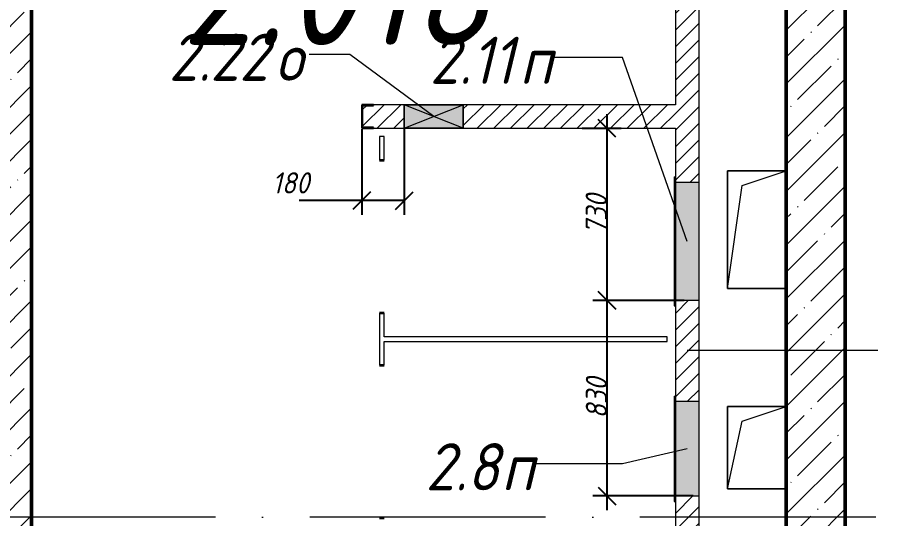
# Model space of a CAD drawing. Header units: millimetres. Extents: x -537608 to 253996, y -217170 to 186033.
# Drawn here: x -121207 to -117452, y 13550 to 15674 of the extents above; entities that cross this region are included whole.
import ezdxf

# ---------------------------------------------------------------- set-up
doc = ezdxf.new("R2010")
doc.units = ezdxf.units.MM
doc.linetypes.add('50_200_ШТРИХ_1Т_ш5_п1_п1_', pattern=[1400, 1000, -200, 0, -200])
for name, color, linetype, lineweight in [('A-____-____-DIMS', 7, 'Continuous', 9), ('A-DETL-GENF-OTLN', 7, 'Continuous', 9), ('A-DOOR-OPNG-MCUT', 7, 'Continuous', 35), ('A-FLOR-____-OTLN', 7, 'Continuous', 9), ('A-GENM-____-IDEN', 7, 'Continuous', 9), ('A-GENM-____-MCUT', 7, 'Continuous', 25), ('A-GENM-____-OTLN', 7, 'Continuous', 9), ('A-GENM-____-OTLN-1', 7, 'Continuous', 25), ('A-GLAZ-____-IDEN', 7, 'Continuous', 9), ('A-GLAZ-____-OTLN', 7, 'Continuous', 9), ('A-WALL-____-MCUT-2', 7, 'Continuous', 50), ('A-WALL-____-PATT-1', 7, 'Continuous', 9), ('A-WALL-FNSH-MCUT-1', 7, 'Continuous', 9), ('S-GRID-____-OTLN-1', 7, '50_200_ШТРИХ_1Т_ш5_п1_п1_', 9), ('Марки помещений', 7, 'Continuous', 9)]:
    doc.layers.add(name, color=color, linetype=linetype, lineweight=lineweight)
doc.layers.add('A-DOOR-____-OTLN-1', color=7, linetype='Continuous', lineweight=9, true_color=0xffffff)
doc.layers.add('A-GLAZ-____-OTLN-1', color=7, linetype='Continuous', lineweight=9, true_color=0xc0c0c0)
doc.styles.add('ISOCPEUR_I_11', font='isocpeui.ttf', dxfattribs={"width": 0.9, "height": 200})
doc.styles.add('ISOCPEUR_I_2', font='isocpeui.ttf', dxfattribs={"width": 0.9, "height": 140})
doc.styles.add('ISOCPEUR_I_7', font='isocpeui.ttf', dxfattribs={"width": 0.9, "height": 90})
doc.dimstyles.new('ISO-1_8_0_9К_СРЕДНИЙ_Кладочные_1', dxfattribs={"dimscale": 304.8, "dimtxt": 89.638306, "dimasz": 0.246063, "dimexe": 0.19685, "dimexo": 0, "dimgap": 0, "dimtad": 1, "dimdec": 3, "dimrnd": 0.001, "dimdsep": 46, "dimtxsty": 'ISOCPEUR_I_7', "dimblk1": 'OBLIQUE', "dimblk2": 'OBLIQUE', "dimsah": 1, "dimcen": 0.09, "dimdle": 0.19685, "dimazin": 0, "dimtfac": 1, "dimtdec": 4, "dimtix": 1, "dimtmove": 0, "dimatfit": 3, "dimfxl": 1, "dimtvp": 1, "dimtolj": 1, "dimtzin": 0, "dimarcsym": 2})
doc.dimstyles.new('ISO-1_8_0_9К_СРЕДНИЙ_Кладочные_2', dxfattribs={"dimscale": 304.8, "dimtxt": 89.638306, "dimasz": 0.246063, "dimexe": 0.19685, "dimexo": 0, "dimgap": 0, "dimtad": 1, "dimdec": 3, "dimrnd": 0.001, "dimdsep": 46, "dimtxsty": 'ISOCPEUR_I_7', "dimblk1": 'OBLIQUE', "dimblk2": 'OBLIQUE', "dimsah": 1, "dimcen": 0.09, "dimdle": 0.19685, "dimazin": 0, "dimtfac": 1, "dimtdec": 4, "dimtix": 1, "dimtmove": 1, "dimatfit": 3, "dimfxl": 1, "dimtvp": 1, "dimtolj": 1, "dimtzin": 0, "dimarcsym": 2})
pattern_1 = [(45, (-184647.67, -45376.5), (-114.04925, 114.04925), []), (45, (-184533.62, -45376.5), (-114.04925, 114.04925), [201.612, -40.322, 3.353, -36.97])]
pattern_2 = [(45, (-184647.673, -45376.493), (-35.35534, 35.35534), [])]

# ---------------------------------------------------------------- blocks, each defined once
blk = doc.blocks.new('DOR_ДУ_распашная__1Ст_Прямоугольная_ШЕР - Вн_650х2100h_Кабинки С_у-18405741-АР1_План отверстий 2 этажа в осях 1-64_Ю-ЯЯ')
at = {"layer": 'A-DOOR-OPNG-MCUT'}
for p, q in [((-325, -10), (-325, 10)), ((325, 10), (325, -10))]:
    blk.add_line(p, q, dxfattribs=at)
blk = doc.blocks.new('154_Фахверк_СКБ_Швеллер - Тип_100_3960-28331862-АР1_План отверстий 2 этажа в осях 1-64_Ю-ЯЯ')
at = {"layer": 'A-GENM-____-MCUT'}
for p, q in [((175, 50), (125, 50)), ((125, 50), (125, -50)), ((128, 47), (175, 47)), ((128, -47), (128, 47)), ((175, 47), (175, 50)), ((125, -50), (175, -50)), ((175, -47), (128, -47)), ((175, -50), (175, -47))]:
    blk.add_line(p, q, dxfattribs=at)
blk = doc.blocks.new('AR_Отверстие Ниша - Лючок-32402783-АР1_План отверстий 2 этажа в осях 1-64_Ю-ЯЯ')
at = {"layer": 'A-GLAZ-____-OTLN'}
blk.add_hatch(color=256, dxfattribs=at).paths.add_polyline_path([(250, -50), (250, 50), (-250, 50), (-250, -50)], flags=0)
for p, q in [((250, 50), (-250, 50)), ((-250, 50), (-250, -50)), ((250, -50), (250, 50)), ((-250, -50), (250, -50))]:
    blk.add_line(p, q, dxfattribs=at)
blk = doc.blocks.new('Л_Общий_Лючок - Лючок-29683801-АР1_План отверстий 2 этажа в осях 1-64_Ю-ЯЯ')
at = {"layer": 'A-GLAZ-____-OTLN-1'}
blk.add_hatch(color=256, dxfattribs=at).paths.add_polyline_path([(-24, 0), (524, 0), (524, 6), (-24, 6)], flags=0)
at = {"layer": 'A-GLAZ-____-OTLN'}
for p, q in [((524, 6), (-24, 6)), ((-24, 6), (-24, 0)), ((524, 6), (524, 0))]:
    blk.add_line(p, q, dxfattribs=at)
blk = doc.blocks.new('AR_Отверстие Ниша - Лючок-32402759-АР1_План отверстий 2 этажа в осях 1-64_Ю-ЯЯ')
at = {"layer": 'A-GLAZ-____-OTLN'}
blk.add_hatch(color=256, dxfattribs=at).paths.add_polyline_path([(200, -50), (200, 50), (-200, 50), (-200, -50)], flags=0)
for p, q in [((200, 50), (-200, 50)), ((-200, 50), (-200, -50)), ((200, -50), (200, 50)), ((-200, -50), (200, -50))]:
    blk.add_line(p, q, dxfattribs=at)
blk = doc.blocks.new('Л_Общий_Лючок - Лючок-29684370-АР1_План отверстий 2 этажа в осях 1-64_Ю-ЯЯ')
at = {"layer": 'A-GLAZ-____-OTLN-1'}
blk.add_hatch(color=256, dxfattribs=at).paths.add_polyline_path([(-24, 0), (424, 0), (424, 6), (-24, 6)], flags=0)
at = {"layer": 'A-GLAZ-____-OTLN'}
for p, q in [((424, 6), (-24, 6)), ((-24, 6), (-24, 0)), ((424, 6), (424, 0))]:
    blk.add_line(p, q, dxfattribs=at)
blk = doc.blocks.new('AR_Отверстие прямоугольное _в плите_ - AR_Отверстие прямоугольное _в плите_-30459243-АР1_План отверстий 2 этажа в осях 1-64_Ю-ЯЯ')
at = {"layer": 'A-GENM-____-OTLN'}
for p, q in [((125, 175), (-125, 175)), ((-125, 175), (-125, -175)), ((-62.5, 112.5), (125, 175)), ((-125, -175), (-62.5, 112.5)), ((-125, -175), (125, -175))]:
    blk.add_line(p, q, dxfattribs=at)
blk = doc.blocks.new('AR_Отверстие прямоугольное _в плите_ - AR_Отверстие прямоугольное _в плите_-V153-АР1_План отверстий 2 этажа в осях 1-64_Ю-ЯЯ')
at = {"layer": 'A-GENM-____-OTLN'}
for p, q in [((125, 250), (-125, 250)), ((-125, 250), (-125, -250)), ((-62.5, 187.5), (125, 250)), ((-125, -250), (-62.5, 187.5)), ((-125, -250), (125, -250))]:
    blk.add_line(p, q, dxfattribs=at)
blk = doc.blocks.new('AR_Отверстие прямоугольное _в стене__БезПР - AR_Отверстие прямоугольное _в стене__БезПР-36428202-АР1_План отверстий 2 этажа в осях 1-64_Ю-ЯЯ')
at = {"layer": 'A-GLAZ-____-OTLN'}
blk.add_hatch(color=256, dxfattribs=at).paths.add_polyline_path([(125, 50), (-125, 50), (-125, -50), (125, -50)], flags=0)
at = {"layer": 'A-DETL-GENF-OTLN'}
for p, q in [((-125, -50), (-125, 50)), ((-125, 50), (125, 50)), ((125, 50), (-125, -50)), ((-125, 50), (125, -50)), ((125, 50), (-125, 50)), ((-125, 50), (-125, -50)), ((125, 50), (125, -50)), ((125, -50), (125, 50)), ((125, -50), (-125, -50)), ((-125, -50), (125, -50))]:
    blk.add_line(p, q, dxfattribs=at)
blk = doc.blocks.new('_Oblique')
at = {"color": 0, "linetype": 'ByBlock', "lineweight": -2}
blk.add_line((-0.5, -0.5), (0.5, 0.5), dxfattribs=at)
blk = doc.blocks.new('*D2276')
at = {"layer": 'A-____-____-DIMS', "color": 0, "lineweight": -2, "transparency": 16777216}
for p, q in [((-118707.8, 13584.5), (-118707.8, 14534.5)), ((-118381.1, 14474.5), (-118767.8, 14474.5)), ((-118343.3, 13644.5), (-118767.8, 13644.5))]:
    blk.add_line(p, q, dxfattribs=at)
at = {"layer": 'Defpoints', "color": 0, "transparency": 16777216}
for p in [(-118707.8, 14474.5), (-118381.1, 14474.5), (-118343.3, 13644.5)]:
    blk.add_point(p, dxfattribs=at)
at = {"layer": 'A-____-____-DIMS', "color": 0, "lineweight": -2, "transparency": 16777216, "xscale": 75, "yscale": 75, "zscale": 75}
for p, rotation in [((-118707.8, 14474.5), 90), ((-118707.8, 13644.5), 270)]:
    blk.add_blockref('_Oblique', p, dxfattribs=dict(at, rotation=rotation))
at = {"layer": 'A-____-____-DIMS', "color": 0, "transparency": 16777216, "insert": (-118752.8, 14059.5), "char_height": 90, "width": 409.578, "attachment_point": 5, "rotation": 90, "style": 'ISOCPEUR_I_7'}
blk.add_mtext('\\A1;830', dxfattribs=at)
blk = doc.blocks.new('*D2277')
at = {"layer": 'A-____-____-DIMS', "color": 0, "lineweight": -2, "transparency": 16777216}
for p, q in [((-118707.8, 14414.5), (-118707.8, 15264.5)), ((-118813.8, 15204.5), (-118647.8, 15204.5)), ((-118381.1, 14474.5), (-118767.8, 14474.5))]:
    blk.add_line(p, q, dxfattribs=at)
at = {"layer": 'Defpoints', "color": 0, "transparency": 16777216}
for p in [(-118813.8, 15204.5), (-118707.8, 15204.5), (-118381.1, 14474.5)]:
    blk.add_point(p, dxfattribs=at)
at = {"layer": 'A-____-____-DIMS', "color": 0, "lineweight": -2, "transparency": 16777216, "xscale": 75, "yscale": 75, "zscale": 75}
for p, rotation in [((-118707.8, 15204.5), 90), ((-118707.8, 14474.5), 270)]:
    blk.add_blockref('_Oblique', p, dxfattribs=dict(at, rotation=rotation))
at = {"layer": 'A-____-____-DIMS', "color": 0, "transparency": 16777216, "insert": (-118753.3, 14839.5), "char_height": 90, "width": 409.578, "attachment_point": 5, "rotation": 90, "style": 'ISOCPEUR_I_7'}
blk.add_mtext('\\A1;730', dxfattribs=at)
blk = doc.blocks.new('*D2352')
at = {"layer": 'A-____-____-DIMS', "color": 0, "lineweight": -2, "transparency": 16777216}
for p, q in [((-119747.7, 15201.5), (-119747.7, 14837.9)), ((-119567.7, 15204.5), (-119567.7, 14837.9)), ((-119747.7, 14897.9), (-120013.6, 14897.9)), ((-119567.7, 14897.9), (-119807.7, 14897.9))]:
    blk.add_line(p, q, dxfattribs=at)
at = {"layer": 'Defpoints', "color": 0, "transparency": 16777216}
for p in [(-119747.7, 15201.5), (-119567.7, 15204.5), (-119567.7, 14897.9)]:
    blk.add_point(p, dxfattribs=at)
at = {"layer": 'A-____-____-DIMS', "color": 0, "lineweight": -2, "transparency": 16777216, "xscale": 75, "yscale": 75, "zscale": 75, "rotation": 180}
blk.add_blockref('_Oblique', (-119747.7, 14897.9), dxfattribs=at)
at = {"layer": 'A-____-____-DIMS', "color": 0, "lineweight": -2, "transparency": 16777216, "xscale": 75, "yscale": 75, "zscale": 75}
blk.add_blockref('_Oblique', (-119567.7, 14897.9), dxfattribs=at)
at = {"layer": 'A-____-____-DIMS', "color": 0, "transparency": 16777216, "insert": (-120127.6, 15017.9), "char_height": 90, "width": 368.207, "attachment_point": 1, "line_spacing_factor": 1.149209, "style": 'ISOCPEUR_I_7'}
blk.add_mtext('\\A1;180', dxfattribs=at)

msp = doc.modelspace()

# ---------------------------------------------------------------- hatches: boundary and pattern name
at = {"layer": 'A-WALL-____-PATT-1'}
h = msp.add_hatch(dxfattribs=at)
h.set_pattern_fill('FP_13', color=256, style=0, pattern_type=2)
h.set_pattern_definition(pattern_1)
h.paths.add_polyline_path([(-117947.6725, 10304.5485), (-117697.6725, 10304.5485), (-117697.6725, 17804.5485), (-117947.6725, 17804.5485), (-117947.6725, 11848.0984)], flags=0)
h = msp.add_hatch(dxfattribs=at)
h.set_pattern_fill('FP_5', color=256, style=0, pattern_type=2)
h.set_pattern_definition(pattern_2)
h.paths.add_polyline_path([(-118417.6725, 10054.5485), (-118317.6725, 10054.5485), (-118317.6725, 10154.5485), (-118417.6725, 10154.5485)], flags=0)
h.paths.add_polyline_path([(-118325.4395, 10454.5485), (-118317.6725, 10454.5485), (-118317.6725, 11984.5485), (-118417.6725, 11984.5485), (-118417.6725, 10454.5485)], flags=0)
h.paths.add_polyline_path([(-118359.0317, 12184.5485), (-118317.6725, 12184.5485), (-118317.6725, 12604.5485), (-118320.6725, 12604.5485), (-118320.6725, 12651.5485), (-118414.6725, 12651.5485), (-118414.6725, 12604.5485), (-118417.6725, 12604.5485), (-118417.6725, 12184.5485), (-118414.6725, 12184.5485)], flags=0)
h.paths.add_polyline_path([(-118317.6725, 12654.5485), (-118317.6725, 13644.5485), (-118417.6725, 13644.5485), (-118417.6725, 12654.5485), (-118320.6725, 12654.5485)], flags=0)
h.paths.add_polyline_path([(-118395.1483, 14044.5485), (-118317.6725, 14044.5485), (-118317.6725, 14474.5485), (-118417.6725, 14474.5485), (-118417.6725, 14044.5485)], flags=0)
h.paths.add_polyline_path([(-118317.6725, 14974.5485), (-118317.6725, 17189.5485), (-118417.6725, 17189.5485), (-118417.6725, 14974.5485), (-118413.2065, 14974.5485)], flags=0)
h.paths.add_polyline_path([(-118317.6725, 17489.5485), (-118317.6725, 17604.5485), (-118417.6725, 17604.5485), (-118417.6725, 17489.5485), (-118322.4642, 17489.5485)], flags=0)
h = msp.add_hatch(dxfattribs=at)
h.set_pattern_fill('FP_13', color=256, style=0, pattern_type=2)
h.set_pattern_definition(pattern_1)
h.paths.add_polyline_path([(-121147.6725, 10304.5485), (-121147.6725, 16854.5485), (-121397.6725, 16854.5485), (-121397.6725, 10304.5485)], flags=0)
h.paths.add_polyline_path([(-121356.0059, 17104.5485), (-121147.6725, 17104.5485), (-121147.6725, 17304.5485), (-121397.6725, 17304.5485), (-121397.6725, 17104.5485)], flags=0)
h = msp.add_hatch(dxfattribs=at)
h.set_pattern_fill('FP_5', color=256, style=0, pattern_type=2)
h.set_pattern_definition(pattern_2)
h.paths.add_polyline_path([(-119697.6725, 15204.5485), (-119567.6725, 15204.5485), (-119567.6725, 15304.5485), (-119697.6725, 15304.5485), (-119697.6725, 15301.5485), (-119744.6725, 15301.5485), (-119744.6725, 15207.5485), (-119697.6725, 15207.5485)], flags=0)
h.paths.add_polyline_path([(-119317.6725, 15204.5485), (-118417.6725, 15204.5485), (-118417.6725, 15304.5485), (-119317.6725, 15304.5485)], flags=0)

# ---------------------------------------------------------------- linework, layer by layer
at = {"layer": 'A-FLOR-____-OTLN'}
for p, q in [((-118197.6725, 15024.5485), (-117947.6725, 15024.5485)), ((-118197.6725, 14524.5485), (-118197.6725, 15024.5485)), ((-117947.6725, 14524.5485), (-118197.6725, 14524.5485)), ((-118197.6725, 14024.5485), (-117947.6725, 14024.5485)), ((-118197.6725, 13674.5485), (-118197.6725, 14024.5485)), ((-117947.6725, 13674.5485), (-118197.6725, 13674.5485))]:
    msp.add_line(p, q, dxfattribs=at)
at = {"layer": 'A-GENM-____-IDEN'}
msp.add_line((-118367.6725, 14263.1797), (-117559.6529, 14263.1797), dxfattribs=at)
at = {"layer": 'A-GLAZ-____-IDEN'}
for p, q in [((-119798.8614, 15518.3316), (-119970.7693, 15518.3316)), ((-119442.6725, 15254.5485), (-119798.8614, 15518.3316)), ((-118642.6725, 15505.619), (-118935.2155, 15505.619)), ((-118367.6725, 14724.5485), (-118642.6725, 15505.619)), ((-118367.6725, 13844.5485), (-118642.6725, 13780.6477)), ((-118642.6725, 13780.6477), (-119013.0748, 13780.6477))]:
    msp.add_line(p, q, dxfattribs=at)
at = {"layer": 'A-WALL-____-MCUT-2'}
for p, q in [((-117947.6725, 17804.5485), (-117947.6725, 10304.5485)), ((-117697.6725, 10304.5485), (-117697.6725, 17554.5485)), ((-121147.6725, 10304.5485), (-121147.6725, 16854.5485))]:
    msp.add_line(p, q, dxfattribs=at)
at = {"layer": 'A-WALL-FNSH-MCUT-1'}
for p, q in [((-118417.6725, 17189.5485), (-118417.6725, 15304.5485)), ((-118317.6725, 14974.5485), (-118317.6725, 17189.5485)), ((-119567.6725, 15304.5485), (-119697.6725, 15304.5485)), ((-118417.6725, 15304.5485), (-119317.6725, 15304.5485)), ((-119697.6725, 15204.5485), (-119567.6725, 15204.5485)), ((-119317.6725, 15204.5485), (-118417.6725, 15204.5485)), ((-118417.6725, 15204.5485), (-118417.6725, 14974.5485)), ((-119652.6725, 15169.5485), (-119672.6725, 15169.5485)), ((-119672.6725, 15169.5485), (-119672.6725, 15069.5485)), ((-119652.6725, 15069.5485), (-119652.6725, 15169.5485)), ((-118417.6725, 14474.5485), (-118417.6725, 14044.5485)), ((-118317.6725, 14044.5485), (-118317.6725, 14474.5485)), ((-119672.6725, 14419.5485), (-119672.6725, 14199.5485)), ((-119652.6725, 14319.5485), (-119652.6725, 14419.5485)), ((-118452.6725, 14319.5485), (-119652.6725, 14319.5485)), ((-118452.6725, 14299.5485), (-118452.6725, 14319.5485)), ((-119652.6725, 14299.5485), (-118452.6725, 14299.5485)), ((-119652.6725, 14199.5485), (-119652.6725, 14299.5485)), ((-118417.6725, 13644.5485), (-118417.6725, 12654.5485)), ((-118317.6725, 12654.5485), (-118317.6725, 13644.5485))]:
    msp.add_line(p, q, dxfattribs=at)
at = {"layer": 'S-GRID-____-OTLN-1'}
for p, q in [((-117947.6725, 45516.3579), (-117947.6725, 7515.0943)), ((-121147.6725, 45228.1003), (-121147.6725, 7656.213)), ((-109167.6321, 13554.5485), (-189316.4427, 13554.5485))]:
    msp.add_line(p, q, dxfattribs=at)

# ---------------------------------------------------------------- block references
at = {"layer": 'A-DOOR-____-OTLN-1', "rotation": 270}
for p in [(-119662.6725, 14744.5485), (-119662.6725, 13874.5485)]:
    msp.add_blockref('DOR_ДУ_распашная__1Ст_Прямоугольная_ШЕР - Вн_650х2100h_Кабинки С_у-18405741-АР1_План отверстий 2 этажа в осях 1-64_Ю-ЯЯ', p, dxfattribs=at)
at = {"layer": 'A-GENM-____-OTLN'}
for name, p in [('AR_Отверстие прямоугольное _в плите_ - AR_Отверстие прямоугольное _в плите_-V153-АР1_План отверстий 2 этажа в осях 1-64_Ю-ЯЯ', (-118072.6725, 14774.5485)), ('AR_Отверстие прямоугольное _в плите_ - AR_Отверстие прямоугольное _в плите_-30459243-АР1_План отверстий 2 этажа в осях 1-64_Ю-ЯЯ', (-118072.6725, 13849.5485))]:
    msp.add_blockref(name, p, dxfattribs=at)
at = {"layer": 'A-GENM-____-OTLN-1'}
msp.add_blockref('154_Фахверк_СКБ_Швеллер - Тип_100_3960-28331862-АР1_План отверстий 2 этажа в осях 1-64_Ю-ЯЯ', (-119872.6725, 15254.5485), dxfattribs=at)
at = {"layer": 'A-GLAZ-____-OTLN'}
for name, p, rotation in [('AR_Отверстие прямоугольное _в стене__БезПР - AR_Отверстие прямоугольное _в стене__БезПР-36428202-АР1_План отверстий 2 этажа в осях 1-64_Ю-ЯЯ', (-119442.6725, 15254.5485), 180), ('Л_Общий_Лючок - Лючок-29683801-АР1_План отверстий 2 этажа в осях 1-64_Ю-ЯЯ', (-118417.6725, 14474.5485), 90.00000000000006), ('AR_Отверстие Ниша - Лючок-32402783-АР1_План отверстий 2 этажа в осях 1-64_Ю-ЯЯ', (-118367.6725, 14724.5485), 270.0000000000001), ('Л_Общий_Лючок - Лючок-29684370-АР1_План отверстий 2 этажа в осях 1-64_Ю-ЯЯ', (-118417.6725, 13644.5485), 90.00000000000006), ('AR_Отверстие Ниша - Лючок-32402759-АР1_План отверстий 2 этажа в осях 1-64_Ю-ЯЯ', (-118367.6725, 13844.5485), 270.0000000000001)]:
    msp.add_blockref(name, p, dxfattribs=dict(at, rotation=rotation))

# ---------------------------------------------------------------- texts
at = {"layer": 'A-GLAZ-____-IDEN', "char_height": 200, "attachment_point": 1, "style": 'ISOCPEUR_I_11'}
for s, insert, width in [('2.22', (-120566.2238, 15605.9462), 548.35425), ('2.11', (-119459.5741, 15593.2336), 461.772), ('\\fISOCPEUR|b0|i1|c204|p34|;\\W.9;о', (-120113.7863, 15605.9462), 158.734125), ('\\fISOCPEUR|b0|i1|c204|p34|;\\W.9;п', (-119078.5741, 15593.2336), 158.734125), ('2.8', (-119477.1241, 13868.2623), 389.620125), ('\\fISOCPEUR|b0|i1|c204|p34|;\\W.9;п', (-119155.6554, 13868.2623), 158.734125)]:
    msp.add_mtext(s, dxfattribs=dict(at, insert=insert, width=width))
at = {"layer": 'Марки помещений', "insert": (-120513.5176, 16057.9848), "char_height": 500, "width": 737.5525, "attachment_point": 1, "style": 'ISOCPEUR_I_2'}
msp.add_mtext('2.018', dxfattribs=at)

# ---------------------------------------------------------------- dimensions: what is measured, and where the dimension line sits
at = {"layer": 'A-____-____-DIMS'}
for base, p1, p2, override, picture, middle in [((-118707.7533, 15204.5485), (-118381.0723, 14474.5485), (-118813.8193, 15204.5485), {"dimpost": '<>', "dimfxl": 848.628277}, '*D2277', (-118753.3329, 14839.5485)), ((-118707.7533, 14474.5485), (-118343.2584, 13644.5485), (-118381.0723, 14474.5485), {"dimpost": '<>', "dimfxl": 830.860934}, '*D2276', (-118752.7533, 14059.5485))]:
    dim = msp.add_linear_dim(base=base, p1=p1, p2=p2, angle=90, dimstyle='ISO-1_8_0_9К_СРЕДНИЙ_Кладочные_2', override=override, dxfattribs=at)
    dim.commit()
    dim.dimension.update_dxf_attribs({"geometry": picture, "text_midpoint": middle})
dim = msp.add_linear_dim(base=(-119567.6725, 14897.8916), p1=(-119747.6725, 15201.5005), p2=(-119567.6725, 15204.5485), dimstyle='ISO-1_8_0_9К_СРЕДНИЙ_Кладочные_1', override={"dimpost": '<>', "dimfxl": 180.025805}, dxfattribs=at)
dim.commit()
dim.dimension.update_dxf_attribs({"geometry": '*D2352', "text_midpoint": (-119943.4886, 14897.8916), "dimtype": 160})

doc.saveas('drawing.dxf')
